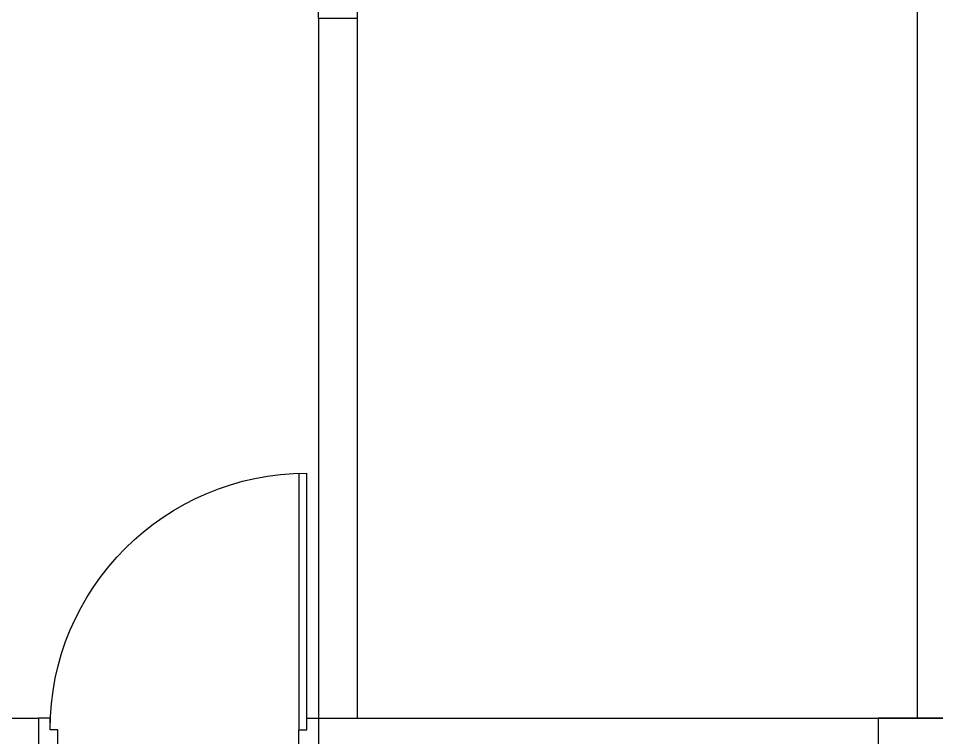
# Model space of a CAD drawing. Header units: inches. Extents: x 18 to 466, y 0 to 309.
# Drawn here: x 136 to 254.1, y 154.3 to 246.8 of the extents above; entities that cross this region are included whole.
import ezdxf

# ---------------------------------------------------------------- set-up
doc = ezdxf.new("R2010")
doc.units = ezdxf.units.IN
doc.header["$MEASUREMENT"] = 0

# ---------------------------------------------------------------- blocks, each defined once
blk = doc.blocks.new('36 inch Door')
for p, q in [((-36.48, 2.5), (-3.5, 2.5)), ((-3.5, 1.5), (-36.5, 1.5))]:
    blk.add_line(p, q)
for points in [[(0, 36), (0, 33.5), (-3.5, 33.5), (-3.5, 34.5), (-5, 34.5), (-5, 36), (0, 36)], [(0, 0), (0, 2.5), (-3.5, 2.5), (-3.5, 1.5), (-5, 1.5), (-5, 0), (0, 0)]]:
    blk.add_lwpolyline(points, close=True)
blk.add_arc((-3.5, 1.5), 33, 90, 180)
blk = doc.blocks.new('30 inch Door')
for p, q in [((-3.5, 2.5), (-30.48, 2.5)), ((-3.5, 1.5), (-30.5, 1.5))]:
    blk.add_line(p, q)
for points in [[(0, 30), (0, 27.5), (-3.5, 27.5), (-3.5, 28.5), (-5, 28.5), (-5, 30), (0, 30)], [(0, 0), (0, 2.5), (-3.5, 2.5), (-3.5, 1.5), (-5, 1.5), (-5, 0), (0, 0)]]:
    blk.add_lwpolyline(points, close=True)
blk.add_arc((-3.5, 1.5), 27, 90, 180)

msp = doc.modelspace()

# ---------------------------------------------------------------- linework, layer by layer
for p, q in [((251.61, 271.85), (251.61, 156.85)), ((174.61, 246.85), (174.61, 156.85)), ((179.61, 246.85), (179.61, 156.85)), ((59.61, 156.85), (138.61, 156.85)), ((174.61, 156.85), (256.61, 156.85))]:
    msp.add_line(p, q)
msp.add_lwpolyline([(256.61, 156.85), (246.61, 156.85), (246.61, 146.85), (256.61, 146.85)], close=True)

# ---------------------------------------------------------------- block references
at = {"rotation": 180}
msp.add_blockref('30 inch Door', (174.61, 276.85), dxfattribs=at)
at = {"xscale": -1, "rotation": 90}
msp.add_blockref('36 inch Door', (174.61, 151.85), dxfattribs=at)

doc.saveas('drawing.dxf')
